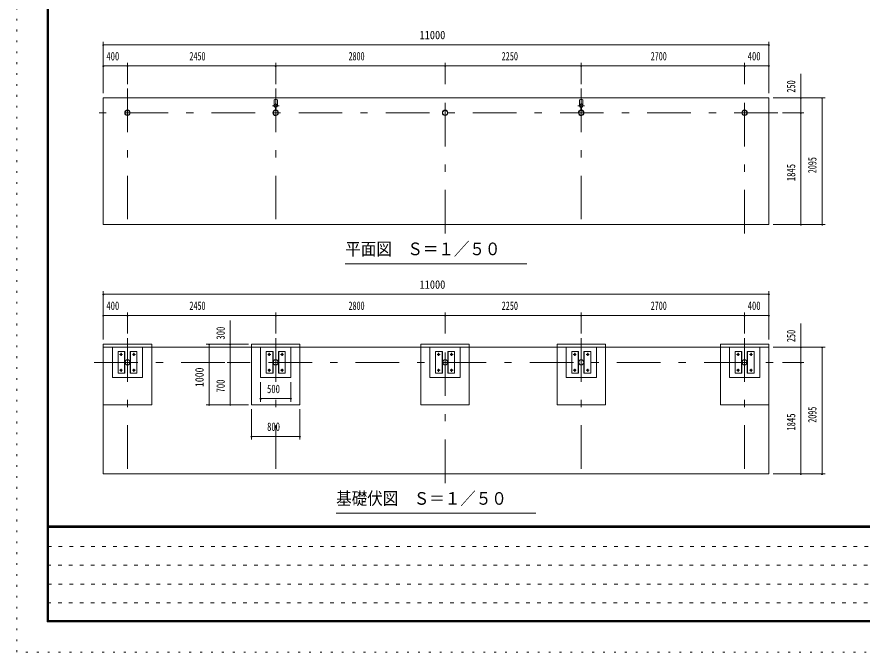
# Model space of a CAD drawing. Units: millimetres, scale not verified, with parts at other scales. Extents: x -25340 to 25344, y -10500 to 10500.
# Drawn here: x -4356 to 9614, y -10500 to 0 of the extents above; entities that cross this region are included whole.
import ezdxf
from ezdxf.enums import TextEntityAlignment as Align

# ---------------------------------------------------------------- set-up
doc = ezdxf.new("R2010")
doc.units = ezdxf.units.MM
doc.header["$LTSCALE"] = 60
for name, pattern in [('USER1', [3, 1, -2]), ('USER3', [24, 12, -5, 2, -5]), ('USER4', [3, 0.5, -2.5])]:
    doc.linetypes.add(name, pattern=pattern)
for name, color, linetype, lineweight in [('0-2_1-05BOLD', 7, 'Continuous', 18), ('0-3_1-25CENTER', 3, 'USER3', 18), ('0-5_1-55DIM', 3, 'Continuous', 18), ('0-C_F-F1PAPER', 5, 'Continuous', 18), ('0-D_F-E_J_ADD', 5, 'USER4', 18)]:
    doc.layers.add(name, color=color, linetype=linetype, lineweight=lineweight)
doc.styles.add('ＭＳ ゴシック', font='')
doc.styles.get('ＭＳ ゴシック').set_extended_font_data('MS Gothic')

msp = doc.modelspace()

# ---------------------------------------------------------------- linework, layer by layer
at = {"layer": '0-2_1-05BOLD'}
for p, q in [((-105.88, -1373.23), (-105.88, -1457.81)), ((-50.88, -1457.81), (-50.88, -1373.23)), ((4944.13, -1457.81), (4944.13, -1373.23)), ((4999.13, -1373.23), (4999.13, -1457.81)), ((-82.98, -1496.06), (-82.98, -1539.41)), ((-81.38, -1540.88), (-81.38, -1494.67)), ((-75.38, -1494.67), (-75.38, -1540.88)), ((-73.78, -1539.41), (-73.78, -1496.06)), ((4967.02, -1496.06), (4967.02, -1539.41)), ((4968.62, -1540.88), (4968.62, -1494.67)), ((4974.62, -1494.67), (4974.62, -1540.88)), ((4976.22, -1539.41), (4976.22, -1496.06)), ((-2928.37, -5460.33), (8071.62, -5460.33)), ((-2778.37, -5460.33), (-2778.37, -5960.33)), ((-2577.43, -5890.33), (-2577.43, -5530.32)), ((-2479.32, -5530.32), (-2479.32, -5890.33)), ((-328.37, -5460.33), (-328.37, -5960.33)), ((-127.43, -5890.33), (-127.43, -5530.32)), ((-29.32, -5530.32), (-29.32, -5890.33)), ((2471.62, -5460.33), (2471.62, -5960.33)), ((2672.57, -5890.33), (2672.57, -5530.32)), ((2770.67, -5530.32), (2770.67, -5890.33)), ((4721.62, -5960.33), (4721.62, -5460.33)), ((4922.57, -5530.32), (4922.57, -5890.33)), ((5020.67, -5890.33), (5020.67, -5530.32)), ((7622.57, -5530.32), (7622.57, -5890.33)), ((7720.68, -5890.33), (7720.68, -5530.32)), ((8071.62, -6410.33), (7271.63, -6410.33))]:
    msp.add_line(p, q, dxfattribs=at)
for points in [[(8071.62, -3430.33), (-2928.38, -3430.33), (-2928.38, -1335.33), (8071.62, -1335.33)], [(-478.37, -6410.33), (321.63, -6410.33), (321.63, -5410.33), (-478.37, -5410.33)], [(2321.62, -6410.33), (3121.62, -6410.33), (3121.62, -5410.33), (2321.62, -5410.33)], [(4571.62, -6410.33), (5371.62, -6410.33), (5371.62, -5410.33), (4571.62, -5410.33)], [(-2572.92, -5890.33), (-2572.92, -5530.32), (-2684.92, -5530.32), (-2684.92, -5890.33)], [(-2371.82, -5530.32), (-2371.82, -5890.33), (-2483.82, -5890.33), (-2483.82, -5530.32)], [(-122.93, -5890.33), (-122.93, -5530.32), (-234.92, -5530.32), (-234.92, -5890.33)], [(78.17, -5530.32), (78.17, -5890.33), (-33.83, -5890.33), (-33.83, -5530.32)], [(2677.07, -5890.33), (2677.07, -5530.32), (2565.07, -5530.32), (2565.07, -5890.33)], [(2878.17, -5530.32), (2878.17, -5890.33), (2766.17, -5890.33), (2766.17, -5530.32)], [(4815.07, -5530.32), (4927.07, -5530.32), (4927.07, -5890.33), (4815.07, -5890.33)], [(5016.17, -5890.33), (5128.17, -5890.33), (5128.17, -5530.32), (5016.17, -5530.32)], [(7515.08, -5530.32), (7627.07, -5530.32), (7627.07, -5890.33), (7515.08, -5890.33)], [(7716.18, -5890.33), (7716.18, -5530.32), (7828.17, -5530.32), (7828.17, -5890.33)]]:
    msp.add_lwpolyline(points, close=True, dxfattribs=at)
for points in [[(8071.62, -5410.33), (8071.62, -7555.33), (-2928.37, -7555.33), (-2928.37, -5410.33), (-2128.37, -5410.33), (-2128.37, -6410.33), (-2928.37, -6410.33)], [(7271.63, -6410.33), (7271.63, -5410.33), (8071.62, -5410.33)], [(-2778.37, -5960.33), (-2278.37, -5960.33), (-2278.37, -5460.33)], [(-328.37, -5960.33), (171.62, -5960.33), (171.62, -5460.33)], [(2471.62, -5960.33), (2971.62, -5960.33), (2971.62, -5460.33)], [(5221.62, -5460.33), (5221.62, -5960.33), (4721.62, -5960.33)], [(7921.62, -5460.33), (7921.62, -5960.33), (7421.63, -5960.33), (7421.63, -5460.33)]]:
    msp.add_lwpolyline(points, dxfattribs=at)
for centre, radius in [((-78.38, -1467.33), 27.5), ((-78.38, -1435.98), 2.25), ((4971.63, -1467.33), 27.5), ((4971.63, -1435.98), 2.25), ((-2528.38, -1585.33), 44.55), ((-2528.38, -1585.33), 40.35), ((-78.38, -1585.33), 44.55), ((-78.38, -1585.33), 40.35), ((-78.38, -1633.73), 2.25), ((2721.62, -1585.33), 44.55), ((2721.62, -1585.33), 40.35), ((4971.63, -1585.33), 44.55), ((4971.63, -1585.33), 40.35), ((4971.63, -1633.73), 2.25), ((7671.62, -1585.33), 44.55), ((7671.62, -1585.33), 40.35), ((-2634.87, -5580.33), 14.5), ((-2421.87, -5580.33), 14.5), ((-184.87, -5580.33), 14.5), ((28.13, -5580.33), 14.5), ((2615.12, -5580.33), 14.5), ((2828.12, -5580.33), 14.5), ((4865.12, -5580.33), 14.5), ((5078.13, -5580.33), 14.5), ((7565.12, -5580.33), 14.5), ((7778.12, -5580.33), 14.5), ((-2528.37, -5710.33), 44.55), ((-2528.37, -5710.33), 40.35), ((-78.37, -5710.33), 44.55), ((-78.37, -5710.33), 40.35), ((2721.62, -5710.33), 44.55), ((2721.62, -5710.33), 40.35), ((4971.62, -5710.33), 44.55), ((4971.62, -5710.33), 40.35), ((7671.63, -5710.33), 44.55), ((7671.63, -5710.33), 40.35), ((-2634.87, -5840.32), 14.5), ((-2421.87, -5840.32), 14.5), ((-184.87, -5840.32), 14.5), ((28.13, -5840.32), 14.5), ((2615.12, -5840.32), 14.5), ((2828.12, -5840.32), 14.5), ((4865.12, -5840.32), 14.5), ((5078.13, -5840.32), 14.5), ((7565.12, -5840.32), 14.5), ((7778.12, -5840.32), 14.5)]:
    msp.add_circle(centre, radius, dxfattribs=at)
for centre, radius, start, end in [((-78.38, -1408.72), 44.9, 52.23546, 127.76454), ((4971.63, -1408.72), 44.9, 52.23546, 127.76454), ((-78.38, -1467.33), 29.1, 90, 260.90512), ((-78.38, -1484.73), 44.9, 109.58864, 127.76454), ((-78.38, -1435.98), 3.85, 270, 218.65778), ((-78.38, -1467.33), 29.1, 279.09488, 84.06984), ((-78.38, -1484.73), 44.9, 52.23546, 70.41136), ((4971.63, -1467.33), 29.1, 90, 260.90512), ((4971.63, -1484.73), 44.9, 109.58864, 127.76454), ((4971.63, -1435.98), 3.85, 270, 218.65778), ((4971.63, -1467.33), 29.1, 279.09488, 84.06984), ((4971.63, -1484.73), 44.9, 52.23546, 70.41136), ((-78.38, -1585.33), 46.15, 95.72713, 270.00108), ((-78.38, -1633.73), 3.85, 142.09248, 90), ((-78.38, -1585.33), 46.15, 273.78915, 84.28163), ((4971.63, -1585.33), 46.15, 95.72713, 270.00108), ((4971.63, -1633.73), 3.85, 142.09248, 90), ((4971.63, -1585.33), 46.15, 273.78915, 84.28163)]:
    msp.add_arc(centre, radius, start, end, dxfattribs=at)
at = {"layer": '0-3_1-25CENTER'}
for p, q in [((-2528.38, -1185.33), (-2528.38, -3580.33)), ((-78.38, -1185.33), (-78.38, -3580.33)), ((2721.62, -3580.33), (2721.62, -1185.33)), ((4971.62, -1185.33), (4971.62, -3580.33)), ((7671.62, -3580.33), (7671.62, -1185.33)), ((-23.38, -1467.33), (-133.38, -1467.33)), ((-89.14, -1517.8), (-67.62, -1517.8)), ((4916.63, -1467.33), (5026.63, -1467.33)), ((4982.39, -1517.8), (4960.86, -1517.8)), ((8221.62, -1585.33), (-3078.38, -1585.33)), ((-2528.37, -5310.33), (-2528.37, -7705.33)), ((-78.37, -5310.33), (-78.37, -7705.33)), ((2721.62, -7705.33), (2721.62, -5310.33)), ((4971.62, -5310.33), (4971.62, -7705.33)), ((7671.63, -5310.33), (7671.63, -7705.33)), ((-2609.87, -5580.33), (-2659.87, -5580.33)), ((-2634.87, -5555.33), (-2634.87, -5605.33)), ((-2396.87, -5580.33), (-2446.87, -5580.33)), ((-2421.87, -5605.33), (-2421.87, -5555.33)), ((-159.87, -5580.33), (-209.87, -5580.33)), ((-184.87, -5555.33), (-184.87, -5605.33)), ((53.13, -5580.33), (3.13, -5580.33)), ((28.13, -5605.33), (28.13, -5555.33)), ((2640.12, -5580.33), (2590.12, -5580.33)), ((2615.12, -5555.33), (2615.12, -5605.33)), ((2803.12, -5580.33), (2853.13, -5580.33)), ((2828.12, -5555.33), (2828.12, -5605.33)), ((4890.12, -5580.33), (4840.12, -5580.33)), ((4865.12, -5555.33), (4865.12, -5605.33)), ((5103.13, -5580.33), (5053.12, -5580.33)), ((5078.13, -5605.33), (5078.13, -5555.33)), ((7540.13, -5580.33), (7590.13, -5580.33)), ((7565.12, -5605.33), (7565.12, -5555.33)), ((7803.12, -5580.33), (7753.12, -5580.33)), ((7778.12, -5555.33), (7778.12, -5605.33)), ((-3078.37, -5710.33), (8221.62, -5710.33)), ((-2609.87, -5840.32), (-2659.87, -5840.32)), ((-2634.87, -5815.32), (-2634.87, -5865.33)), ((-2446.87, -5840.32), (-2396.87, -5840.32)), ((-2421.87, -5815.32), (-2421.87, -5865.33)), ((-209.87, -5840.32), (-159.87, -5840.32)), ((-184.87, -5865.33), (-184.87, -5815.32)), ((3.13, -5840.32), (53.13, -5840.32)), ((28.13, -5815.32), (28.13, -5865.33)), ((2640.12, -5840.32), (2590.12, -5840.32)), ((2615.12, -5815.32), (2615.12, -5865.33)), ((2853.13, -5840.32), (2803.12, -5840.32)), ((2828.12, -5815.32), (2828.12, -5865.33)), ((4840.12, -5840.32), (4890.12, -5840.32)), ((4865.12, -5865.33), (4865.12, -5815.32)), ((5053.12, -5840.32), (5103.13, -5840.32)), ((5078.13, -5815.32), (5078.13, -5865.33)), ((7590.13, -5840.32), (7540.13, -5840.32)), ((7565.12, -5815.32), (7565.12, -5865.33)), ((7803.12, -5840.32), (7753.12, -5840.32)), ((7778.12, -5815.32), (7778.12, -5865.33))]:
    msp.add_line(p, q, dxfattribs=at)
at = {"layer": '0-5_1-55DIM'}
for p, q in [((-2928.38, -410.33), (-2928.38, -1260.33)), ((8071.62, -410.33), (8071.62, -1260.33)), ((-2918.38, -460.33), (-2938.38, -460.33)), ((8071.62, -460.33), (-2928.38, -460.33)), ((8081.62, -460.33), (8061.62, -460.33)), ((-2918.38, -810.33), (-2938.38, -810.33)), ((-2928.38, -810.33), (8071.62, -810.33)), ((-2518.38, -810.33), (-2538.38, -810.33)), ((-2528.38, -760.33), (-2528.38, -1110.33)), ((-68.38, -810.33), (-88.38, -810.33)), ((-78.38, -1110.33), (-78.38, -760.33)), ((2731.62, -810.33), (2711.62, -810.33)), ((2721.62, -1110.33), (2721.62, -760.33)), ((4981.62, -810.33), (4961.62, -810.33)), ((4971.62, -760.33), (4971.62, -1110.33)), ((7681.62, -810.33), (7661.62, -810.33)), ((7671.62, -1110.33), (7671.62, -760.33)), ((8081.62, -810.33), (8061.62, -810.33)), ((8601.62, -3430.33), (8601.62, -942.83)), ((8146.62, -1335.33), (9001.62, -1335.33)), ((8611.62, -1335.33), (8591.62, -1335.33)), ((8961.62, -1335.33), (8941.62, -1335.33)), ((8951.62, -1335.33), (8951.62, -3430.33)), ((8651.62, -1585.33), (8296.62, -1585.33)), ((8611.62, -1585.33), (8591.62, -1585.33)), ((9001.62, -3430.33), (8146.62, -3430.33)), ((8611.62, -3430.33), (8591.62, -3430.33)), ((8961.62, -3430.33), (8941.62, -3430.33)), ((4071.62, -4080.33), (1071.62, -4080.33)), ((-2918.37, -4585.33), (-2938.37, -4585.33)), ((-2928.37, -5335.33), (-2928.37, -4535.33)), ((-2928.37, -4585.33), (8071.62, -4585.33)), ((8081.62, -4585.33), (8061.62, -4585.33)), ((8071.62, -4535.33), (8071.62, -5335.33)), ((-2528.37, -4885.33), (-2528.37, -5235.33)), ((-78.37, -4885.33), (-78.37, -5235.33)), ((2721.62, -5235.33), (2721.62, -4885.33)), ((4971.62, -4885.33), (4971.62, -5235.33)), ((7671.63, -5235.33), (7671.63, -4885.33)), ((-2918.37, -4935.33), (-2938.37, -4935.33)), ((8071.62, -4935.33), (-2928.37, -4935.33)), ((-2518.37, -4935.33), (-2538.37, -4935.33)), ((-828.38, -6410.33), (-828.38, -5017.83)), ((-68.37, -4935.33), (-88.37, -4935.33)), ((2731.62, -4935.33), (2711.62, -4935.33)), ((4981.62, -4935.33), (4961.62, -4935.33)), ((7681.63, -4935.33), (7661.63, -4935.33)), ((8081.62, -4935.33), (8061.62, -4935.33)), ((8601.62, -7555.33), (8601.62, -5067.83)), ((-528.38, -5410.33), (-1228.38, -5410.33)), ((-1168.38, -5410.33), (-1188.38, -5410.33)), ((-1178.37, -6410.33), (-1178.37, -5410.33)), ((-1178.37, -5410.33), (-1178.37, -6410.33)), ((-818.38, -5410.33), (-838.38, -5410.33)), ((-828.38, -5710.33), (-828.38, -5410.33)), ((8146.62, -5460.33), (9001.62, -5460.33)), ((8611.62, -5460.33), (8591.62, -5460.33)), ((8961.62, -5460.33), (8941.62, -5460.33)), ((8951.62, -5460.33), (8951.62, -7555.33)), ((-553.37, -5710.33), (-878.38, -5710.33)), ((-818.38, -5710.33), (-838.38, -5710.33)), ((-828.38, -6410.33), (-828.38, -5710.33)), ((8296.62, -5710.33), (8651.62, -5710.33)), ((8611.62, -5710.33), (8591.62, -5710.33)), ((-328.38, -6360.33), (-328.38, -6035.33)), ((171.62, -6360.33), (171.62, -6035.33)), ((-1228.38, -6410.33), (-528.38, -6410.33)), ((-1168.38, -6410.33), (-1188.38, -6410.33)), ((-818.38, -6410.33), (-838.38, -6410.33)), ((-318.38, -6310.33), (-338.38, -6310.33)), ((-328.38, -6310.33), (171.62, -6310.33)), ((171.62, -6310.33), (-328.38, -6310.33)), ((181.62, -6310.33), (161.62, -6310.33)), ((-478.38, -6485.33), (-478.38, -6985.33)), ((321.63, -6985.33), (321.63, -6485.33)), ((-468.38, -6935.33), (-488.38, -6935.33)), ((-478.38, -6935.33), (321.63, -6935.33)), ((-478.38, -6935.33), (321.63, -6935.33)), ((331.63, -6935.33), (311.63, -6935.33)), ((9001.62, -7555.33), (8146.62, -7555.33)), ((8611.62, -7555.33), (8591.62, -7555.33)), ((8961.62, -7555.33), (8941.62, -7555.33)), ((4221.62, -8205.33), (921.62, -8205.33))]:
    msp.add_line(p, q, dxfattribs=at)
for centre in [(-2928.38, -460.33), (8071.62, -460.33), (-2928.38, -810.33), (-2528.38, -810.33), (-78.38, -810.33), (2721.62, -810.33), (4971.62, -810.33), (7671.62, -810.33), (8071.62, -810.33), (8601.62, -1335.33), (8951.62, -1335.33), (8601.62, -1585.33), (8601.62, -3430.33), (8951.62, -3430.33), (-2928.37, -4585.33), (8071.62, -4585.33), (-2928.37, -4935.33), (-2528.37, -4935.33), (-78.37, -4935.33), (2721.62, -4935.33), (4971.62, -4935.33), (7671.63, -4935.33), (8071.62, -4935.33), (-1178.38, -5410.33), (-828.38, -5410.33), (8601.62, -5460.33), (8951.62, -5460.33), (-828.38, -5710.33), (8601.62, -5710.33), (-1178.38, -6410.33), (-828.38, -6410.33), (-328.38, -6310.33), (171.62, -6310.33), (-478.38, -6935.33), (321.63, -6935.33), (8601.62, -7555.33), (8951.62, -7555.33)]:
    msp.add_arc(centre, 10, 180, 0, dxfattribs=at)
at = {"layer": '0-C_F-F1PAPER'}
for p, q in [((24818.96, -8415), (-3831.04, -8415)), ((-3831.04, -8417.5), (24818.96, -8417.5)), ((24818.96, -8420), (-3831.04, -8420)), ((-3831.04, -8422.5), (24818.96, -8422.5)), ((24818.96, -8425), (-3831.04, -8425)), ((-3831.04, -8427.5), (24818.96, -8427.5)), ((24818.96, -8430), (-3831.04, -8430)), ((-3831.04, -8432.5), (24818.96, -8432.5)), ((24818.96, -8435), (-3831.04, -8435)), ((-3831.04, -8437.5), (24818.96, -8437.5)), ((24818.96, -8440), (-3831.04, -8440))]:
    msp.add_line(p, q, dxfattribs=at)
at = {"layer": '0-C_F-F1PAPER', "color": 6, "linetype": 'USER1'}
for p, q in [((14393.96, -8752), (-3856.04, -8752)), ((-3856.04, -9064), (14393.96, -9064)), ((14393.96, -9376), (-3856.04, -9376)), ((-3856.04, -9688), (11885.96, -9688))]:
    msp.add_line(p, q, dxfattribs=at)
at = {"layer": '0-C_F-F1PAPER'}
for points in [[(24843.96, -10000), (-3856.04, -10000), (-3856.04, 10100), (24843.96, 10100)], [(24841.46, -9997.5), (24841.46, 10097.5), (-3853.54, 10097.5), (-3853.54, -9997.5)], [(24838.96, -9995), (24838.96, 10095), (-3851.04, 10095), (-3851.04, -9995)], [(24836.46, -9992.5), (-3848.54, -9992.5), (-3848.54, 10092.5), (24836.46, 10092.5)], [(24833.96, -9990), (24833.96, 10090), (-3846.04, 10090), (-3846.04, -9990)], [(24831.46, -9987.5), (-3843.54, -9987.5), (-3843.54, 10087.5), (24831.46, 10087.5)], [(24828.96, -9985), (24828.96, 10085), (-3841.04, 10085), (-3841.04, -9985)], [(24826.46, -9982.5), (-3838.54, -9982.5), (-3838.54, 10082.5), (24826.46, 10082.5)], [(24823.96, -9980), (-3836.04, -9980), (-3836.04, 10080), (24823.96, 10080)], [(24821.46, -9977.5), (-3833.54, -9977.5), (-3833.54, 10077.5), (24821.46, 10077.5)], [(24818.96, -9975), (24818.96, 10075), (-3831.04, 10075), (-3831.04, -9975)]]:
    msp.add_lwpolyline(points, close=True, dxfattribs=at)
at = {"layer": '0-D_F-E_J_ADD'}
msp.add_lwpolyline([(25343.96, -10500), (-4356.04, -10500), (-4356.04, 10500), (25343.96, 10500)], close=True, dxfattribs=at)

# ---------------------------------------------------------------- texts
at = {"layer": '0-5_1-55DIM', "color": 7, "style": 'ＭＳ ゴシック'}
for s, height, width, p in [('11000', 139.3, 0.9, (2298.99, -410.33)), ('400', 139.3, 0.75, (-2877.11, -760.33)), ('2450', 139.3, 0.7, (-1504.08, -760.33)), ('2800', 139.3, 0.7, (1125.98, -760.33)), ('2250', 139.3, 0.65, (3655.89, -760.33)), ('2700', 139.3, 0.7, (6120.28, -760.33)), ('400', 139.3, 0.75, (7722.88, -760.33)), ('平面図\u3000Ｓ＝１／５０', 208.9, 0.9, (1071.62, -4001.83)), ('11000', 139.3, 0.9, (2299, -4535.33)), ('400', 139.3, 0.75, (-2877.11, -4885.33)), ('2450', 139.3, 0.7, (-1504.08, -4885.33)), ('2800', 139.3, 0.7, (1125.99, -4885.33)), ('2250', 139.3, 0.65, (3655.89, -4885.33)), ('2700', 139.3, 0.7, (6120.29, -4885.33)), ('400', 139.3, 0.75, (7722.89, -4885.33)), ('500', 139.3, 0.75, (-221.57, -6260.33)), ('800', 139.3, 0.75, (-220.46, -6885.33)), ('基礎伏図\u3000Ｓ＝１／５０', 208.9, 0.9, (921.62, -8126.82))]:
    msp.add_text(s, height=height, dxfattribs=dict(at, width=width)).set_placement(p, align=Align.BOTTOM_LEFT)
for s, width, p in [('250', 0.65, (8551.62, -1251.27)), ('2095', 0.7, (8901.62, -2583.53)), ('1845', 0.75, (8551.62, -2715.19)), ('300', 0.75, (-878.38, -5334.04)), ('250', 0.65, (8551.62, -5376.27)), ('1000', 0.85, (-1228.38, -6118.3)), ('700', 0.75, (-878.38, -6208.4)), ('1845', 0.75, (8551.62, -6840.18)), ('2095', 0.7, (8901.62, -6708.53))]:
    msp.add_text(s, height=139.3, rotation=90, dxfattribs=dict(at, width=width)).set_placement(p, align=Align.BOTTOM_LEFT)

doc.saveas('drawing.dxf')
